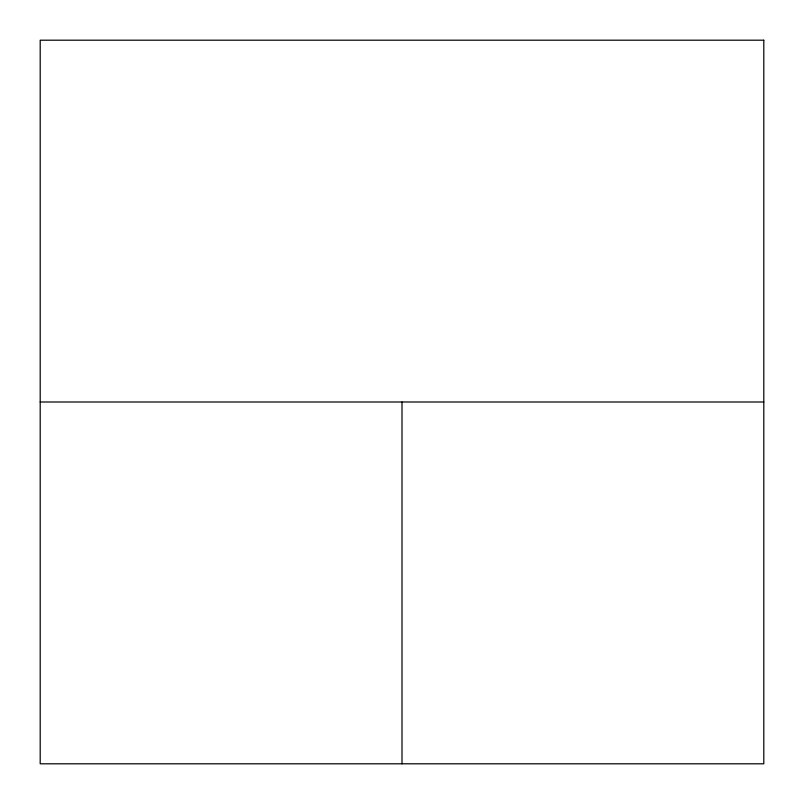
<?xml version="1.0" encoding="UTF-8"?>
<svg xmlns="http://www.w3.org/2000/svg" width="804" height="804" viewBox="0 0 804 804"><rect width="100%" height="100%" fill="white"/><g stroke="black" fill="none" stroke-linecap="round" stroke-linejoin="round"><path stroke-width="1.21" d="M40.2 402L763.8 402M402 402L402 763.8M763.8 40.2L40.2 40.2L40.2 763.8L763.8 763.8L763.8 40.2"/></g></svg>
